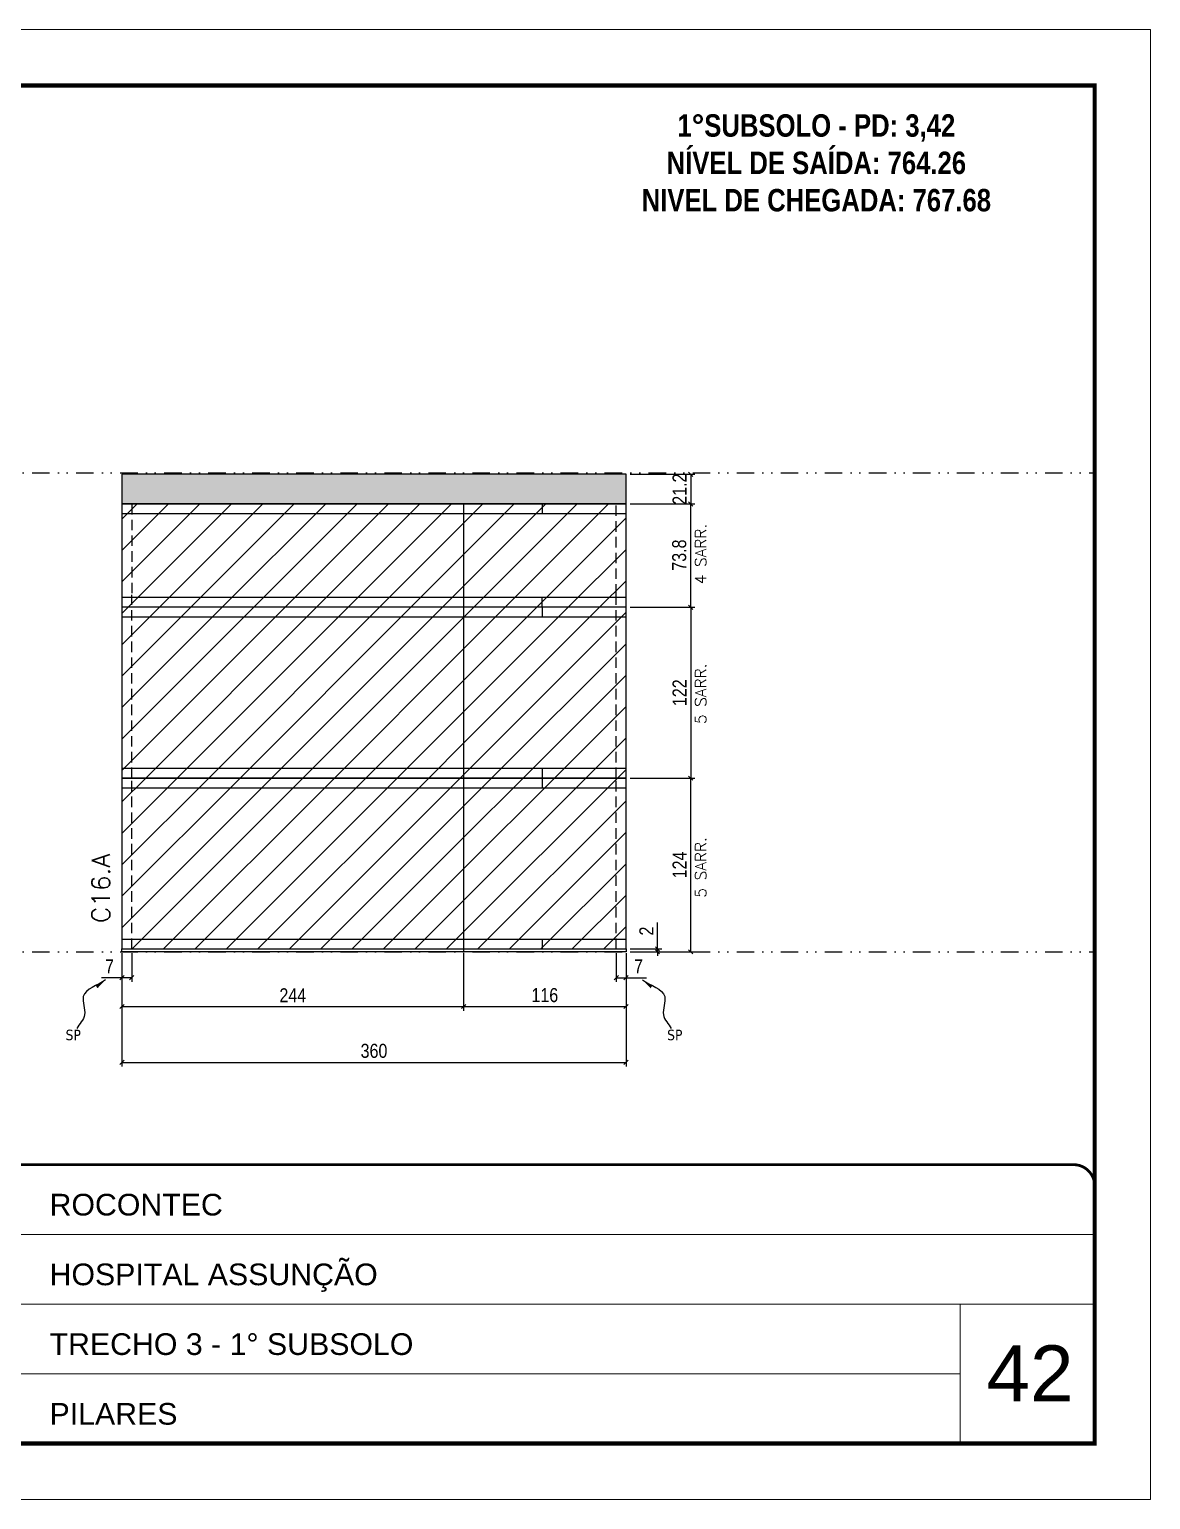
# Model space of a CAD drawing. Extents: x 2102 to 8383, y -13264 to 2718.
# Drawn here: x 4372 to 5172, y -9818 to -8768 of the extents above; entities that cross this region are included whole.
import ezdxf

# ---------------------------------------------------------------- set-up
doc = ezdxf.new("R2010")
doc.units = 0
for name, pattern in [('CONTINUO', [0]), ('DASHED', [0.75, 0.5, -0.25]), ('DIVIDE2', [0.625, 0.25, -0.125, 0, -0.125, 0, -0.125]), ('HIDDEN', [0.375, 0.25, -0.125])]:
    doc.linetypes.add(name, pattern=pattern)
for name, color, linetype, lineweight in [('CARIMBO', 255, 'Continuous', 9), ('Folhas', 255, 'Continuous', 9), ('Hachura', 251, 'Continuous', 9), ('SARRAFO DE PRESSAO', 251, 'DASHED', 9), ('Texto Seção', 7, 'Continuous', 15)]:
    doc.layers.add(name, color=color, linetype=linetype, lineweight=lineweight)
for name, color, linetype in [('COTA', 241, 'Continuous'), ('NOMENCLATURA', 7, 'Continuous'), ('Nível', 160, 'Continuous'), ('Painéis', 200, 'Continuous'), ('SARR_2.2x7', 40, 'Continuous'), ('Sarrafo de Pressão', 42, 'HIDDEN'), ('texto', 7, 'Continuous')]:
    doc.layers.add(name, color=color, linetype=linetype)
doc.styles.add('ARIAL', font='arial.ttf')
doc.styles.add('COTA TECNICA', font='techl___.ttf', dxfattribs={"height": 10})
doc.styles.add('COTA TECNICA-50', font='techl___.ttf', dxfattribs={"height": 10})
doc.styles.add('REGUA-120', font='ROMANS.shx', dxfattribs={"height": 15})
doc.styles.add('ROMANC', font='techb___.ttf', dxfattribs={"height": 2.5})
doc.styles.add('ROMANS', font='romans.shx')
doc.styles.get("Standard").update_dxf_attribs({"font": 'arial.ttf'})
doc.dimstyles.new('COTA PAINEL-50', dxfattribs={"dimtxt": 10, "dimasz": 3, "dimexe": 3, "dimexo": 3, "dimgap": 3, "dimtad": 1, "dimdec": 1, "dimzin": 12, "dimdsep": 46, "dimtxsty": 'COTA TECNICA-50', "dimblk1": 'OBLIQUE', "dimblk2": 'OBLIQUE', "dimsah": 1, "dimcen": 0.9, "dimclrd": 4, "dimclre": 4, "dimclrt": 240, "dimadec": 1, "dimazin": 3, "dimtfac": 1, "dimtdec": 1, "dimtmove": 0, "dimatfit": 3, "dimfxl": 1, "dimtolj": 1, "dimtzin": 12, "dimarcsym": 0})
doc.dimstyles.new('PAINEL', dxfattribs={"dimtxt": 10, "dimasz": 3, "dimexe": 3, "dimexo": 3, "dimgap": 3, "dimtad": 1, "dimdec": 1, "dimzin": 12, "dimdsep": 46, "dimtxsty": 'COTA TECNICA', "dimblk1": 'OBLIQUE', "dimblk2": 'OBLIQUE', "dimsah": 1, "dimcen": 0.9, "dimclrd": 4, "dimclre": 4, "dimclrt": 240, "dimadec": 1, "dimazin": 3, "dimtfac": 1, "dimtdec": 1, "dimtmove": 0, "dimatfit": 3, "dimfxl": 1, "dimtolj": 1, "dimtzin": 12, "dimarcsym": 0})
doc.dimstyles.get("Standard").update_dxf_attribs({"dimtxt": 0.18, "dimasz": 0.18, "dimexe": 0.18, "dimexo": 0.0625, "dimgap": 0.09, "dimtad": 0, "dimtih": 1, "dimtoh": 1, "dimdec": 4, "dimzin": 0, "dimdsep": 46, "dimtxsty": 'Standard', "dimcen": 0.09, "dimadec": 0, "dimazin": 0, "dimtfac": 1, "dimtdec": 4, "dimtofl": 0, "dimtmove": 0, "dimatfit": 3, "dimfxl": 1, "dimtolj": 1, "dimtzin": 0, "dimarcsym": 0})
pattern_1 = [(45, (-128503.716, -32522.603), (-11.2253202, 11.2253202), [])]

# ---------------------------------------------------------------- blocks, each defined once
blk = doc.blocks.new('9999999999')
at = {"color": 30, "linetype": 'CONTINUO'}
for p, q in [((98564.6, 34379.6), (99584, 34379.6)), ((98564.6, 34329.8), (99488, 34329.8)), ((99584, 34329.8), (99488, 34329.8)), ((99488, 34329.8), (99488, 34230.2)), ((98564.6, 34280), (99488, 34280))]:
    blk.add_line(p, q, dxfattribs=at)
at = {"color": 30, "linetype": 'CONTINUO', "const_width": 2}
blk.add_lwpolyline([(99584, 34230.2), (99584, 34414.4, 0.414214), (99569, 34429.4), (98229, 34429.4, 0.414214), (98214, 34414.4), (98214, 34245.2, 0.414214), (98229, 34230.2), (99584, 34230.2)], format="xyb", dxfattribs=at)
at = {"layer": 'Folhas'}
blk.add_lwpolyline([(98139, 34190.2), (99624, 34190.2), (99624, 35240.2), (98139, 35240.2)], close=True, dxfattribs=at)
at = {"layer": 'Folhas', "color": 30, "const_width": 3}
blk.add_lwpolyline([(98214, 34230.2), (99584, 34230.2), (99584, 35200.2), (98214, 35200.2)], close=True, dxfattribs=at)
at = {"color": 7, "linetype": 'Continuous', "ltscale": 5, "style": 'ARIAL'}
for s, height, p in [('ROCONTEC', 15.48, (98837.7, 34393.1)), ('HOSPITAL ASSUNÇÃO', 15.483, (98837.7, 34343.3)), ('TRECHO 3 - 1° SUBSOLO', 15.483, (98837.7, 34293.5)), ('PILARES', 15.48, (98837.7, 34243.7))]:
    blk.add_text(s, height=height, dxfattribs=at).set_placement(p)
blk = doc.blocks.new('_Oblique')
at = {"color": 0, "linetype": 'ByBlock', "lineweight": -2}
blk.add_line((-0.5, -0.5), (0.5, 0.5), dxfattribs=at)
blk = doc.blocks.new('*D373')
at = {"layer": 'COTA', "color": 4, "lineweight": -2, "transparency": 16777216}
for p, q in [((4437.7, -9427.9), (4437.7, -9508.9)), ((4797.7, -9427.9), (4797.7, -9508.9)), ((4437.7, -9505.9), (4797.7, -9505.9))]:
    blk.add_line(p, q, dxfattribs=at)
at = {"layer": 'Defpoints', "color": 0, "transparency": 16777216}
for p in [(4437.7, -9424.9), (4797.7, -9424.9), (4797.7, -9505.9)]:
    blk.add_point(p, dxfattribs=at)
at = {"layer": 'COTA', "color": 4, "lineweight": -2, "transparency": 16777216, "xscale": 3, "yscale": 3, "zscale": 3, "rotation": 180}
blk.add_blockref('_Oblique', (4437.7, -9505.9), dxfattribs=at)
at = {"layer": 'COTA', "color": 4, "lineweight": -2, "transparency": 16777216, "xscale": 3, "yscale": 3, "zscale": 3}
blk.add_blockref('_Oblique', (4797.7, -9505.9), dxfattribs=at)
at = {"layer": 'COTA', "color": 240, "transparency": 16777216, "insert": (4617.7, -9497.7), "char_height": 10, "attachment_point": 5, "style": 'COTA TECNICA'}
blk.add_mtext('\\A1;360', dxfattribs=at)
blk = doc.blocks.new('*D374')
at = {"layer": 'COTA', "color": 4, "lineweight": -2, "transparency": 16777216}
for p, q in [((4800.7, -9107.1), (4846.9, -9107.1)), ((4843.9, -9180.9), (4843.9, -9107.1)), ((4800.7, -9180.9), (4846.9, -9180.9))]:
    blk.add_line(p, q, dxfattribs=at)
at = {"layer": 'Defpoints', "color": 0, "transparency": 16777216}
for p in [(4797.7, -9107.1), (4843.9, -9107.1), (4797.7, -9180.9)]:
    blk.add_point(p, dxfattribs=at)
at = {"layer": 'COTA', "color": 4, "lineweight": -2, "transparency": 16777216, "xscale": 3, "yscale": 3, "zscale": 3}
for p, rotation in [((4843.9, -9107.1), 90), ((4843.9, -9180.9), 270)]:
    blk.add_blockref('_Oblique', p, dxfattribs=dict(at, rotation=rotation))
at = {"layer": 'COTA', "color": 240, "transparency": 16777216, "insert": (4835.7, -9143.6), "char_height": 10, "attachment_point": 5, "rotation": 90, "style": 'COTA TECNICA'}
blk.add_mtext('\\A1;73.8', dxfattribs=at)
blk = doc.blocks.new('*D375')
at = {"layer": 'COTA', "color": 4, "lineweight": -2, "transparency": 16777216}
for p, q in [((4444.7, -9427.9), (4444.7, -9448.4)), ((4437.7, -9429.9), (4437.7, -9448.4)), ((4437.7, -9445.4), (4423, -9445.4)), ((4444.7, -9445.4), (4437.7, -9445.4))]:
    blk.add_line(p, q, dxfattribs=at)
at = {"layer": 'Defpoints', "color": 0, "transparency": 16777216}
for p in [(4437.7, -9426.9), (4444.7, -9424.9), (4437.7, -9445.4)]:
    blk.add_point(p, dxfattribs=at)
at = {"layer": 'COTA', "color": 4, "lineweight": -2, "transparency": 16777216, "xscale": 3, "yscale": 3, "zscale": 3, "rotation": 180}
blk.add_blockref('_Oblique', (4437.7, -9445.4), dxfattribs=at)
at = {"layer": 'COTA', "color": 4, "lineweight": -2, "transparency": 16777216, "xscale": 3, "yscale": 3, "zscale": 3}
blk.add_blockref('_Oblique', (4444.7, -9445.4), dxfattribs=at)
at = {"layer": 'COTA', "color": 240, "transparency": 16777216, "insert": (4428.8, -9437.3), "char_height": 10, "attachment_point": 5, "style": 'COTA TECNICA-50'}
blk.add_mtext('\\A1;7', dxfattribs=at)
blk = doc.blocks.new('*D376')
at = {"layer": 'COTA', "color": 4, "lineweight": -2, "transparency": 16777216}
for p, q in [((4790.7, -9427.9), (4790.7, -9448.4)), ((4797.7, -9429.9), (4797.7, -9448.4)), ((4790.7, -9445.4), (4797.7, -9445.4)), ((4797.7, -9445.4), (4812.4, -9445.4))]:
    blk.add_line(p, q, dxfattribs=at)
at = {"layer": 'Defpoints', "color": 0, "transparency": 16777216}
for p in [(4790.7, -9424.9), (4797.7, -9426.9), (4797.7, -9445.4)]:
    blk.add_point(p, dxfattribs=at)
at = {"layer": 'COTA', "color": 4, "lineweight": -2, "transparency": 16777216, "xscale": 3, "yscale": 3, "zscale": 3, "rotation": 180}
blk.add_blockref('_Oblique', (4790.7, -9445.4), dxfattribs=at)
at = {"layer": 'COTA', "color": 4, "lineweight": -2, "transparency": 16777216, "xscale": 3, "yscale": 3, "zscale": 3}
blk.add_blockref('_Oblique', (4797.7, -9445.4), dxfattribs=at)
at = {"layer": 'COTA', "color": 240, "transparency": 16777216, "insert": (4806.6, -9437.3), "char_height": 10, "attachment_point": 5, "style": 'COTA TECNICA-50'}
blk.add_mtext('\\A1;7', dxfattribs=at)
blk = doc.blocks.new('*D377')
at = {"layer": 'COTA', "color": 4, "lineweight": -2, "transparency": 16777216}
for p, q in [((4800.7, -9302.9), (4846.9, -9302.9)), ((4843.9, -9426.9), (4843.9, -9302.9)), ((4800.7, -9426.9), (4846.9, -9426.9))]:
    blk.add_line(p, q, dxfattribs=at)
at = {"layer": 'Defpoints', "color": 0, "transparency": 16777216}
for p in [(4797.7, -9302.9), (4843.9, -9302.9), (4797.7, -9426.9)]:
    blk.add_point(p, dxfattribs=at)
at = {"layer": 'COTA', "color": 4, "lineweight": -2, "transparency": 16777216, "xscale": 3, "yscale": 3, "zscale": 3}
for p, rotation in [((4843.9, -9302.9), 90), ((4843.9, -9426.9), 270)]:
    blk.add_blockref('_Oblique', p, dxfattribs=dict(at, rotation=rotation))
at = {"layer": 'COTA', "color": 240, "transparency": 16777216, "insert": (4835.9, -9364.9), "char_height": 10, "attachment_point": 5, "rotation": 90, "style": 'COTA TECNICA-50'}
blk.add_mtext('\\A1;124', dxfattribs=at)
blk = doc.blocks.new('*D378')
at = {"layer": 'COTA', "color": 4, "lineweight": -2, "transparency": 16777216}
for p, q in [((4820.2, -9424.9), (4820.2, -9406.1)), ((4800.7, -9424.9), (4823.2, -9424.9)), ((4800.7, -9426.9), (4823.2, -9426.9)), ((4820.2, -9426.9), (4820.2, -9424.9)), ((4820.2, -9426.9), (4820.2, -9429.9))]:
    blk.add_line(p, q, dxfattribs=at)
at = {"layer": 'Defpoints', "color": 0, "transparency": 16777216}
for p in [(4797.7, -9424.9), (4797.7, -9426.9), (4820.2, -9426.9)]:
    blk.add_point(p, dxfattribs=at)
at = {"layer": 'COTA', "color": 4, "lineweight": -2, "transparency": 16777216, "xscale": 3, "yscale": 3, "zscale": 3}
for p, rotation in [((4820.2, -9424.9), 270), ((4820.2, -9426.9), 90)]:
    blk.add_blockref('_Oblique', p, dxfattribs=dict(at, rotation=rotation))
at = {"layer": 'COTA', "color": 240, "transparency": 16777216, "insert": (4812.2, -9412.1), "char_height": 10, "attachment_point": 5, "rotation": 90, "style": 'COTA TECNICA-50'}
blk.add_mtext('\\A1;2', dxfattribs=at)
blk = doc.blocks.new('*D379')
at = {"layer": 'COTA', "color": 4, "linetype": 'ByBlock', "lineweight": -2, "transparency": 16777216}
for p, q in [((4800.7, -9180.9), (4846.9, -9180.9)), ((4843.9, -9180.9), (4843.9, -9302.9)), ((4800.7, -9302.9), (4846.9, -9302.9))]:
    blk.add_line(p, q, dxfattribs=at)
at = {"layer": 'Defpoints', "color": 0, "linetype": 'ByBlock', "transparency": 16777216}
for p in [(4797.7, -9180.9), (4797.7, -9302.9), (4843.9, -9302.9)]:
    blk.add_point(p, dxfattribs=at)
at = {"layer": 'COTA', "color": 4, "linetype": 'ByBlock', "lineweight": -2, "transparency": 16777216, "xscale": 3, "yscale": 3, "zscale": 3}
for p, rotation in [((4843.9, -9180.9), 90), ((4843.9, -9302.9), 270)]:
    blk.add_blockref('_Oblique', p, dxfattribs=dict(at, rotation=rotation))
at = {"layer": 'COTA', "color": 240, "linetype": 'ByBlock', "transparency": 16777216, "insert": (4835.9, -9241.9), "char_height": 10, "attachment_point": 5, "rotation": 90, "style": 'COTA TECNICA'}
blk.add_mtext('\\A1;122', dxfattribs=at)
blk = doc.blocks.new('*D382')
at = {"layer": 'COTA', "color": 4, "linetype": 'ByBlock', "lineweight": -2, "transparency": 16777216}
for p, q in [((4681.7, -9427.9), (4681.7, -9469)), ((4437.7, -9429.9), (4437.7, -9469)), ((4437.7, -9466), (4681.7, -9466))]:
    blk.add_line(p, q, dxfattribs=at)
at = {"layer": 'Defpoints', "color": 0, "linetype": 'ByBlock', "transparency": 16777216}
for p in [(4437.7, -9426.9), (4681.7, -9424.9), (4681.7, -9466)]:
    blk.add_point(p, dxfattribs=at)
at = {"layer": 'COTA', "color": 4, "linetype": 'ByBlock', "lineweight": -2, "transparency": 16777216, "xscale": 3, "yscale": 3, "zscale": 3, "rotation": 180}
blk.add_blockref('_Oblique', (4437.7, -9466), dxfattribs=at)
at = {"layer": 'COTA', "color": 4, "linetype": 'ByBlock', "lineweight": -2, "transparency": 16777216, "xscale": 3, "yscale": 3, "zscale": 3}
blk.add_blockref('_Oblique', (4681.7, -9466), dxfattribs=at)
at = {"layer": 'COTA', "color": 240, "linetype": 'ByBlock', "transparency": 16777216, "insert": (4559.7, -9458), "char_height": 10, "attachment_point": 5, "style": 'COTA TECNICA'}
blk.add_mtext('\\A1;244', dxfattribs=at)
blk = doc.blocks.new('*D383')
at = {"layer": 'COTA', "color": 4, "linetype": 'ByBlock', "lineweight": -2, "transparency": 16777216}
for p, q in [((4681.7, -9427.9), (4681.7, -9469)), ((4797.7, -9429.9), (4797.7, -9469)), ((4681.7, -9466), (4797.7, -9466))]:
    blk.add_line(p, q, dxfattribs=at)
at = {"layer": 'Defpoints', "color": 0, "linetype": 'ByBlock', "transparency": 16777216}
for p in [(4681.7, -9424.9), (4797.7, -9426.9), (4797.7, -9466)]:
    blk.add_point(p, dxfattribs=at)
at = {"layer": 'COTA', "color": 4, "linetype": 'ByBlock', "lineweight": -2, "transparency": 16777216, "xscale": 3, "yscale": 3, "zscale": 3, "rotation": 180}
blk.add_blockref('_Oblique', (4681.7, -9466), dxfattribs=at)
at = {"layer": 'COTA', "color": 4, "linetype": 'ByBlock', "lineweight": -2, "transparency": 16777216, "xscale": 3, "yscale": 3, "zscale": 3}
blk.add_blockref('_Oblique', (4797.7, -9466), dxfattribs=at)
at = {"layer": 'COTA', "color": 240, "linetype": 'ByBlock', "transparency": 16777216, "insert": (4739.7, -9457.9), "char_height": 10, "attachment_point": 5, "style": 'COTA TECNICA'}
blk.add_mtext('\\A1;116', dxfattribs=at)
blk = doc.blocks.new('*D1434')
at = {"layer": 'COTA', "color": 4, "linetype": 'ByBlock', "lineweight": -2, "transparency": 16777216}
for p, q in [((4800.7, -9085.9), (4846.9, -9085.9)), ((4843.9, -9085.9), (4843.9, -9107.1)), ((4800.7, -9107.1), (4846.9, -9107.1))]:
    blk.add_line(p, q, dxfattribs=at)
at = {"layer": 'Defpoints', "color": 0, "linetype": 'ByBlock', "transparency": 16777216}
for p in [(4797.7, -9085.9), (4797.7, -9107.1), (4843.9, -9107.1)]:
    blk.add_point(p, dxfattribs=at)
at = {"layer": 'COTA', "color": 4, "linetype": 'ByBlock', "lineweight": -2, "transparency": 16777216, "xscale": 3, "yscale": 3, "zscale": 3}
for p, rotation in [((4843.9, -9085.9), 90), ((4843.9, -9107.1), 270)]:
    blk.add_blockref('_Oblique', p, dxfattribs=dict(at, rotation=rotation))
at = {"layer": 'COTA', "color": 240, "linetype": 'ByBlock', "transparency": 16777216, "insert": (4835.9, -9096.5), "char_height": 10, "attachment_point": 5, "rotation": 90, "style": 'COTA TECNICA'}
blk.add_mtext('\\A1;21.2', dxfattribs=at)

msp = doc.modelspace()

# ---------------------------------------------------------------- hatches: boundary and pattern name
at = {"layer": 'COTA', "linetype": 'ByBlock'}
h = msp.add_hatch(dxfattribs=at)
h.set_pattern_fill('AR-CONC', color=256, scale=0.03)
h.set_pattern_definition([(50, (-128503.716, -32527.6026), (5.46554007, -0.47817257), [0.5715, -6.2865]), (355, (-128503.716, -32527.6026), (-1.05730264, 5.73170536), [0.4572, -5.02921753]), (100.4514447, (-128503.2604, -32527.6424), (4.40823741, 5.25353256), [0.48570026, -5.34270734]), (46.1842, (-128503.716, -32526.0786), (8.13237123, -1.26126984), [0.85725, -9.42975]), (96.6355576, (-128503.038, -32526.184), (7.122124, 7.42278374), [0.7285507, -8.01406824]), (351.184151, (-128503.716, -32526.079), (7.122124, 7.42278374), [0.685799, -7.54379196]), (21, (-128502.954, -32526.4596), (4.54843174, -3.06795595), [0.5715, -6.2865]), (326, (-128502.954, -32526.4596), (1.85406085, 5.52563898), [0.4572, -5.0292]), (71.451445, (-128502.575, -32526.715), (6.40249258, 2.45768307), [0.48570026, -5.34269813]), (37.5, (-128503.7158, -32527.6026), (0.092658098, 2.536651166), [0, -4.96824, 0, -5.1054, 0, -5.04825]), (7.5, (-128503.7158, -32527.6026), (2.004589875, 3.005417245), [0, -2.91084, 0, -4.85394, 0, -1.92405]), (327.5, (-128505.415, -32527.6026), (4.067717855, -0.17186232), [0, -1.905, 0, -5.9436, 0, -7.8867]), (317.5, (-128506.177, -32527.6026), (4.44387544, 0.76279473), [0, -2.4765, 0, -3.94716, 0, -5.6007])])
h.paths.add_polyline_path([(4437.71, -9085.87), (4437.71, -9107.07), (4797.71, -9107.07), (4797.71, -9085.87)])
at = {"layer": 'Hachura', "linetype": 'ByBlock'}
h = msp.add_hatch(dxfattribs=at)
h.set_pattern_fill('ANSI31', color=256, scale=5)
h.set_pattern_definition(pattern_1)
h.paths.add_polyline_path([(4681.71, -9180.87), (4681.71, -9107.07), (4437.71, -9107.07), (4437.71, -9171.87), (4437.71, -9180.87)])
h = msp.add_hatch(dxfattribs=at)
h.set_pattern_fill('ANSI31', color=256, scale=5)
h.set_pattern_definition(pattern_1)
h.paths.add_polyline_path([(4797.71, -9180.87), (4797.71, -9171.87), (4797.71, -9107.07), (4681.71, -9107.07), (4681.71, -9180.87)])
h = msp.add_hatch(dxfattribs=at)
h.set_pattern_fill('ANSI31', color=256, scale=5)
h.set_pattern_definition(pattern_1)
h.paths.add_polyline_path([(4437.71, -9180.87), (4437.71, -9302.87), (4681.71, -9302.87), (4681.71, -9180.87)])
h = msp.add_hatch(dxfattribs=at)
h.set_pattern_fill('ANSI31', color=256, scale=5)
h.set_pattern_definition(pattern_1)
h.paths.add_polyline_path([(4797.71, -9180.87), (4681.71, -9180.87), (4681.71, -9302.87), (4797.71, -9302.87)])
h = msp.add_hatch(dxfattribs=at)
h.set_pattern_fill('ANSI31', color=256, scale=5)
h.set_pattern_definition(pattern_1)
h.paths.add_polyline_path([(4681.71, -9424.87), (4681.71, -9302.87), (4437.71, -9302.87), (4437.71, -9424.87)])
h = msp.add_hatch(dxfattribs=at)
h.set_pattern_fill('ANSI31', color=256, scale=5)
h.set_pattern_definition(pattern_1)
h.paths.add_polyline_path([(4797.71, -9302.87), (4681.71, -9302.87), (4681.71, -9424.87), (4797.71, -9424.87)])

# ---------------------------------------------------------------- linework, layer by layer
at = {"layer": 'COTA', "linetype": 'ByBlock'}
msp.add_lwpolyline([(4437.71, -9107.07), (4797.71, -9107.07), (4797.71, -9085.87), (4437.71, -9085.87)], close=True, dxfattribs=at)
at = {"layer": 'Nível', "color": 4, "linetype": 'DIVIDE2', "ltscale": 50}
for p, q in [((4121.94, -9084.87), (5132.28, -9084.87)), ((4121.94, -9426.87), (5132.28, -9426.87))]:
    msp.add_line(p, q, dxfattribs=at)
at = {"layer": 'Painéis'}
for p, q in [((4797.71, -9107.07), (4437.71, -9107.07)), ((4437.71, -9107.07), (4437.71, -9171.87)), ((4681.71, -9107.07), (4681.71, -9302.87)), ((4797.71, -9171.87), (4797.71, -9107.07)), ((4437.71, -9171.87), (4437.71, -9302.87)), ((4797.71, -9302.87), (4797.71, -9171.87)), ((4797.71, -9180.87), (4437.71, -9180.87)), ((4797.71, -9302.87), (4437.71, -9302.87)), ((4437.71, -9302.87), (4437.71, -9424.87)), ((4437.71, -9302.87), (4797.71, -9302.87)), ((4681.71, -9302.87), (4681.71, -9426.87)), ((4797.71, -9424.87), (4797.71, -9302.87)), ((4437.71, -9424.87), (4797.71, -9424.87)), ((4437.71, -9424.87), (4797.71, -9424.87)), ((4437.71, -9426.87), (4437.71, -9424.87)), ((4797.71, -9426.87), (4437.71, -9426.87)), ((4797.71, -9424.87), (4797.71, -9426.87))]:
    msp.add_line(p, q, dxfattribs=at)
at = {"layer": 'SARR_2.2x7'}
for p, q in [((4737.71, -9107.07), (4737.71, -9114.07)), ((4737.71, -9114.07), (4437.71, -9114.07)), ((4797.71, -9114.07), (4737.71, -9114.07)), ((4737.71, -9173.87), (4437.71, -9173.87)), ((4797.71, -9173.87), (4737.71, -9173.87)), ((4737.71, -9180.87), (4737.71, -9173.87)), ((4737.71, -9180.87), (4737.71, -9187.87)), ((4737.71, -9187.87), (4437.71, -9187.87)), ((4797.71, -9187.87), (4737.71, -9187.87)), ((4437.71, -9295.87), (4737.71, -9295.87)), ((4737.71, -9295.87), (4797.71, -9295.87)), ((4737.71, -9295.87), (4737.71, -9302.87)), ((4737.71, -9302.87), (4737.71, -9309.87)), ((4437.71, -9309.87), (4737.71, -9309.87)), ((4737.71, -9309.87), (4797.71, -9309.87)), ((4437.71, -9417.87), (4737.71, -9417.87)), ((4737.71, -9417.87), (4797.71, -9417.87)), ((4737.71, -9417.87), (4737.71, -9424.87))]:
    msp.add_line(p, q, dxfattribs=at)
at = {"layer": 'Sarrafo de Pressão', "ltscale": 30}
for p, q in [((4444.71, -9107.07), (4444.71, -9171.87)), ((4790.71, -9171.87), (4790.71, -9107.07)), ((4444.71, -9302.87), (4444.71, -9171.87)), ((4790.71, -9302.87), (4790.71, -9171.87)), ((4444.71, -9424.87), (4444.71, -9302.87)), ((4790.71, -9424.87), (4790.71, -9302.87))]:
    msp.add_line(p, q, dxfattribs=at)

# ---------------------------------------------------------------- block references
at = {"layer": 'SARRAFO DE PRESSAO', "color": 6, "linetype": 'ByBlock'}
msp.add_blockref('9999999999', (-94451.69, -44008.35), dxfattribs=at)

# ---------------------------------------------------------------- texts
at = {"layer": 'CARIMBO', "style": 'ARIAL'}
msp.add_text('42', height=40, dxfattribs=at).set_placement((5055.14, -9748))
at = {"layer": 'NOMENCLATURA', "color": 2, "insert": (4933.61, -8802.09), "char_height": 16, "attachment_point": 2, "style": 'ROMANC'}
msp.add_mtext_dynamic_manual_height_columns('\\P1°SUBSOLO - PD: 3,42\\PNÍVEL DE SAÍDA: 764.26\\PNIVEL DE CHEGADA: 767.68', width=300.2766, gutter_width=1, heights=[0], dxfattribs=at)
at = {"layer": 'texto', "color": 0, "char_height": 7.5, "attachment_point": 5}
for insert in [(4402.93, -9486.36), (4832.49, -9486.36)]:
    msp.add_mtext('{\\fTahoma|b0|i0|c0|p34;\\C4;SP}', dxfattribs=dict(at, insert=insert))
at = {"layer": 'Texto Seção', "linetype": 'Continuous', "style": 'ROMANS'}
for s, p in [('4 SARR.', (4855.01, -9164.43)), ('5 SARR.', (4855.01, -9264.27)), ('5 SARR.', (4855.01, -9388.27))]:
    msp.add_text(s, height=8, rotation=90, dxfattribs=at).set_placement(p)
at = {"layer": 'Texto Seção', "insert": (4429.16, -9406.4), "char_height": 13, "width": 285.3299, "attachment_point": 7, "rotation": 90, "style": 'REGUA-120'}
msp.add_mtext('C16.A', dxfattribs=at)

# ---------------------------------------------------------------- dimensions: what is measured, and where the dimension line sits
at = {"layer": 'COTA', "linetype": 'ByBlock'}
dim = msp.add_linear_dim(base=(4843.95, -9107.07), p1=(4797.71, -9085.87), p2=(4797.71, -9107.07), angle=90, dimstyle='PAINEL', dxfattribs=at)
dim.commit()
dim.dimension.update_dxf_attribs({"geometry": '*D1434', "text_midpoint": (4843.95, -9096.47), "dimtype": 160})
at = {"layer": 'COTA'}
dim = msp.add_linear_dim(base=(4843.95, -9107.07), p1=(4797.71, -9180.87), p2=(4797.71, -9107.07), angle=90, dimstyle='PAINEL', override={"dimarcsym": 2}, dxfattribs=at)
dim.commit()
dim.dimension.update_dxf_attribs({"geometry": '*D374', "text_midpoint": (4843.95, -9143.57), "dimtype": 160})
at = {"layer": 'COTA', "linetype": 'ByBlock'}
dim = msp.add_linear_dim(base=(4843.95, -9302.87), p1=(4797.71, -9180.87), p2=(4797.71, -9302.87), angle=90, dimstyle='PAINEL', dxfattribs=at)
dim.commit()
dim.dimension.update_dxf_attribs({"geometry": '*D379', "text_midpoint": (4835.89, -9241.87)})
at = {"layer": 'COTA'}
for base, p1, p2, angle, picture, middle in [((4843.95, -9302.87), (4797.71, -9426.87), (4797.71, -9302.87), 90, '*D377', (4835.88, -9364.87)), ((4437.71, -9445.38), (4444.71, -9424.87), (4437.71, -9426.87), 180, '*D375', (4428.84, -9437.3))]:
    dim = msp.add_linear_dim(base=base, p1=p1, p2=p2, angle=angle, dimstyle='COTA PAINEL-50', dxfattribs=at)
    dim.commit()
    dim.dimension.update_dxf_attribs({"geometry": picture, "text_midpoint": middle})
dim = msp.add_linear_dim(base=(4820.24, -9426.87), p1=(4797.71, -9424.87), p2=(4797.71, -9426.87), angle=90, dimstyle='COTA PAINEL-50', dxfattribs=at)
dim.commit()
dim.dimension.update_dxf_attribs({"geometry": '*D378', "text_midpoint": (4820.24, -9412.12), "dimtype": 160})
dim = msp.add_linear_dim(base=(4797.71, -9505.88), p1=(4437.71, -9424.87), p2=(4797.71, -9424.87), dimstyle='PAINEL', override={"dimarcsym": 2}, dxfattribs=at)
dim.commit()
dim.dimension.update_dxf_attribs({"geometry": '*D373', "text_midpoint": (4617.71, -9497.66)})
at = {"layer": 'COTA', "linetype": 'ByBlock'}
dim = msp.add_linear_dim(base=(4681.71, -9466.03), p1=(4437.71, -9426.87), p2=(4681.71, -9424.87), dimstyle='PAINEL', dxfattribs=at)
dim.commit()
dim.dimension.update_dxf_attribs({"geometry": '*D382', "text_midpoint": (4559.71, -9457.95)})
dim = msp.add_linear_dim(base=(4797.71, -9466.03), p1=(4681.71, -9424.87), p2=(4797.71, -9426.87), dimstyle='PAINEL', override={"dimtmove": 1}, dxfattribs=at)
dim.commit()
dim.dimension.update_dxf_attribs({"geometry": '*D383', "text_midpoint": (4739.71, -9457.92)})
at = {"layer": 'COTA'}
dim = msp.add_linear_dim(base=(4797.71, -9445.38), p1=(4790.71, -9424.87), p2=(4797.71, -9426.87), dimstyle='COTA PAINEL-50', dxfattribs=at)
dim.commit()
dim.dimension.update_dxf_attribs({"geometry": '*D376', "text_midpoint": (4806.58, -9437.3)})

# ---------------------------------------------------------------- leaders
at = {"layer": 'COTA', "path_type": 1}
for points in [[(4425.88, -9447.05), (4410.1, -9458.88), (4411.02, -9471.89), (4405.47, -9481.67)], [(4809.54, -9447.05), (4825.32, -9458.88), (4824.4, -9471.89), (4829.95, -9481.67)]]:
    msp.add_leader(points, dimstyle='Standard', override={"dimasz": 8}, dxfattribs=at)

doc.saveas('drawing.dxf')
